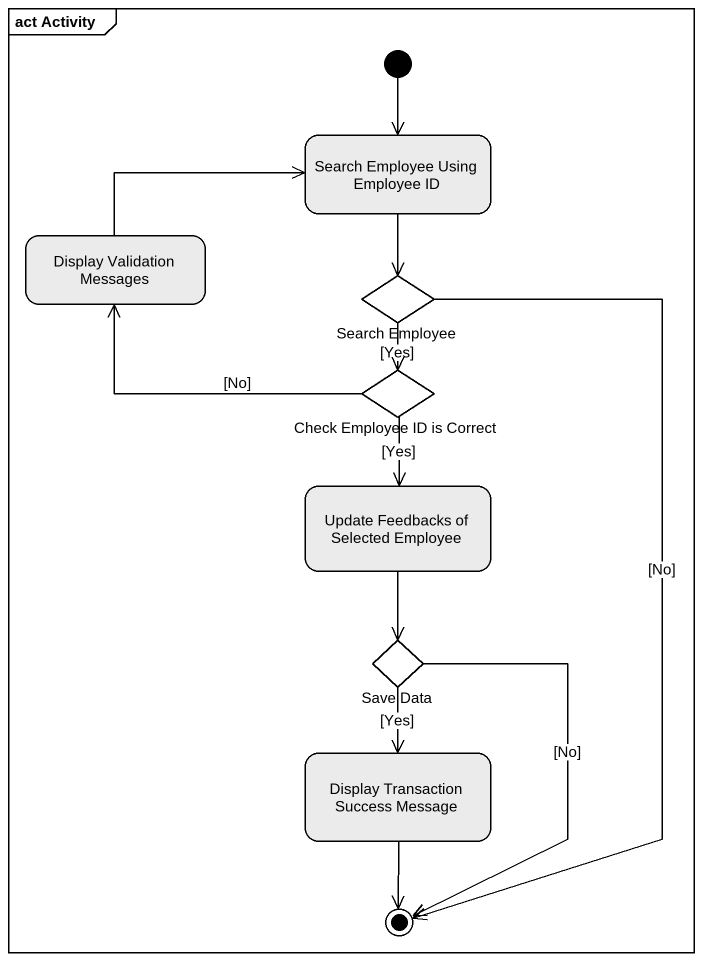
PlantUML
@startuml
mainframe act Activity
hide empty description
state "Search Employee Using Employee ID" as Search_Employee_Using #EBEBEB
state "Display Validation Messages" as Display_Validation_Messages #EBEBEB
state "Search Employee" as Search_Employee <<choice>> #EBEBEB
state "Check Employee ID is Correct" as Check_Employee_ID_is_Correct <<choice>> #EBEBEB
state "Update Feedbacks of Selected Employee" as Update_Feedbacks_of #EBEBEB
state "Save Data" as Save_Data <<choice>> #EBEBEB
state "Display Transaction Success Message" as Display_Transaction_Success #EBEBEB
[*] --> Search_Employee_Using
Search_Employee_Using --> Search_Employee
Display_Validation_Messages -right-> Search_Employee_Using
Search_Employee --> Check_Employee_ID_is_Correct : [Yes]
Check_Employee_ID_is_Correct -left-> Display_Validation_Messages : [No]
Check_Employee_ID_is_Correct --> Update_Feedbacks_of : [Yes]
Update_Feedbacks_of --> Save_Data
Save_Data --> Display_Transaction_Success : [Yes]
Search_Employee --> [*] : [No]
Save_Data --> [*] : [No]
Display_Transaction_Success --> [*]
@enduml
